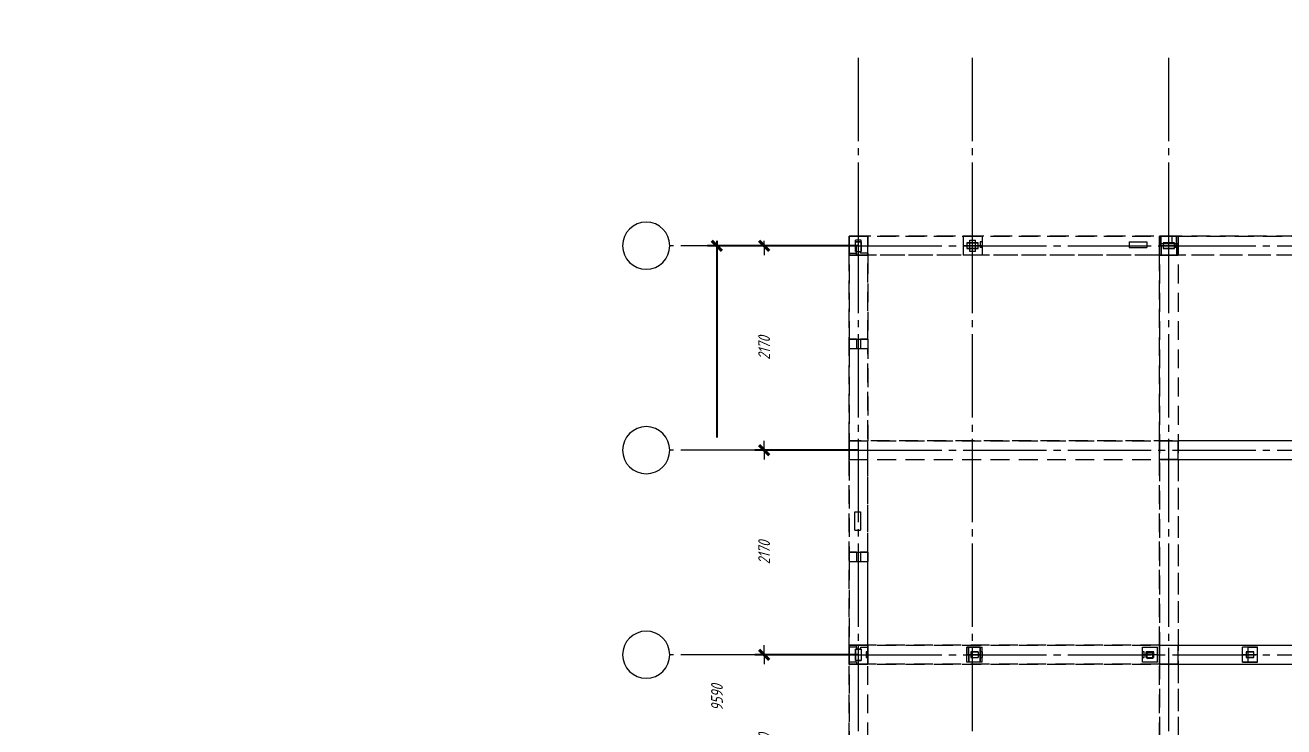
# Model space of a CAD drawing. Header units: millimetres. Extents: x 0 to 10500, y 0 to 297.
# Drawn here: x 739.2 to 1006.1, y 148.1 to 297 of the extents above; entities that cross this region are included whole.
import ezdxf

# ---------------------------------------------------------------- set-up
doc = ezdxf.new("R2010")
doc.units = ezdxf.units.MM
for name, pattern in [('K5LT_AXLED', [22.1875, 17.6875, -1.5, 1.5, -1.5]), ('K5LT_BASIC', [0]), ('K5LT_DASHED', [6, 4, -2]), ('K5LT_THIN', [0])]:
    doc.linetypes.add(name, pattern=pattern)
doc.layers.add('Системный слой', color=7, linetype='Continuous')
doc.styles.add('KDIMTEXTSTYLE', font='GOST_AU.SHX', dxfattribs={"width": 0.96, "oblique": 15, "height": 5})
doc.styles.add('KTEXTSTYLE', font='GOST_AU.SHX', dxfattribs={"width": 0.96, "height": 5})
doc.dimstyles.new('KDIMSTYLE (0.02)', dxfattribs={"dimtxt": 5, "dimasz": 1, "dimexe": 2, "dimexo": 0, "dimgap": 1, "dimtad": 1, "dimlfac": 50, "dimtxsty": 'KDIMTEXTSTYLE', "dimsah": 1, "dimcen": 0, "dimdle": 1, "dimadec": 0, "dimazin": 0, "dimtfac": 0.667, "dimtmove": 0, "dimatfit": 3, "dimfxl": 0, "dimtvp": 1, "dimtolj": 1, "dimtzin": 0, "dimarcsym": 0})

# ---------------------------------------------------------------- blocks, each defined once
blk = doc.blocks.new('U200')
at = {"layer": 'Системный слой', "color": 30, "linetype": 'K5LT_AXLED', "lineweight": 18}
for p, q in [((895.9141695652803, 163.4019691759321), (875.9141695652803, 163.4019691759321)), ((915.9141695652803, 163.4019691759321), (895.9141695652803, 163.4019691759321)), ((915.9141695652803, 163.4019691759321), (1106.51416956528, 163.4019691759321))]:
    blk.add_line(p, q, dxfattribs=at)
at = {"layer": 'Системный слой', "color": 7, "linetype": 'K5LT_THIN', "lineweight": 18}
blk.add_arc((870.9141695652803, 163.4019691759321), 5, 0, 359.999994270422, dxfattribs=at)
blk = doc.blocks.new('U201')
at = {"layer": 'Системный слой', "color": 30, "linetype": 'K5LT_AXLED', "lineweight": 18}
for p, q in [((895.9141695652803, 206.8019691759321), (875.9141695652803, 206.8019691759321)), ((915.9141695652803, 206.8019691759321), (895.9141695652803, 206.8019691759321)), ((915.9141695652803, 206.8019691759321), (1106.51416956528, 206.8019691759321))]:
    blk.add_line(p, q, dxfattribs=at)
at = {"layer": 'Системный слой', "color": 7, "linetype": 'K5LT_THIN', "lineweight": 18}
blk.add_arc((870.9141695652803, 206.8019691759321), 5, 0, 359.999994270422, dxfattribs=at)
blk = doc.blocks.new('U202')
at = {"layer": 'Системный слой', "color": 30, "linetype": 'K5LT_AXLED', "lineweight": 18}
for p, q in [((895.9141695652803, 250.2019691759321), (875.9141695652803, 250.2019691759321)), ((915.9141695652803, 250.2019691759321), (895.9141695652803, 250.2019691759321)), ((915.9141695652803, 250.2019691759321), (1106.51416956528, 250.2019691759321))]:
    blk.add_line(p, q, dxfattribs=at)
at = {"layer": 'Системный слой', "color": 7, "linetype": 'K5LT_THIN', "lineweight": 18}
blk.add_arc((870.9141695652803, 250.2019691759321), 5, 0, 359.999994270422, dxfattribs=at)
blk = doc.blocks.new('U203')
at = {"layer": 'Системный слой', "color": 30, "linetype": 'K5LT_AXLED', "lineweight": 18}
for p, q in [((915.9141695652803, 250.2019691759321), (915.9141695652803, 290.2019691759321)), ((915.9141695652803, 58.4019691759321), (915.9141695652803, 250.2019691759321))]:
    blk.add_line(p, q, dxfattribs=at)
blk = doc.blocks.new('U204')
at = {"layer": 'Системный слой', "color": 30, "linetype": 'K5LT_AXLED', "lineweight": 18}
for p, q in [((940.1141695652803, 250.2019691759321), (940.1141695652803, 290.2019691759321)), ((940.1141695652803, 58.4019691759321), (940.1141695652803, 250.2019691759321))]:
    blk.add_line(p, q, dxfattribs=at)
blk = doc.blocks.new('U205')
at = {"layer": 'Системный слой', "color": 30, "linetype": 'K5LT_AXLED', "lineweight": 18}
for p, q in [((981.7141695652803, 250.2019691759321), (981.7141695652803, 290.2019691759321)), ((981.7141695652803, 58.40196917593209), (981.7141695652803, 250.2019691759321))]:
    blk.add_line(p, q, dxfattribs=at)
blk = doc.blocks.new('U196')
at = {"layer": 'Системный слой'}
for name in ['U203', 'U204', 'U205', 'U202', 'U201', 'U200']:
    blk.add_blockref(name, (0, 0), dxfattribs=at)
blk = doc.blocks.new('U277')
at = {"layer": 'Системный слой', "color": 7, "linetype": 'K5LT_DASHED', "lineweight": 18}
for p, q in [((913.9142543052794, 252.2014233659321), (913.9142543052794, 230.401489505932)), ((913.9142543052794, 252.2014233659321), (917.9142438252794, 252.2014233659321)), ((917.9142511852796, 252.2014256259321), (913.9142562052793, 252.2014256259321)), ((913.9142562052793, 252.2014256259321), (913.9142562052793, 248.2014364059321)), ((913.9142619852794, 248.2014364059321), (913.9142619852794, 252.2014158459321)), ((913.9142638852793, 252.201418105932), (979.7140872052795, 252.201418105932)), ((915.3142506852795, 249.0014407859321), (915.3142506852795, 251.0014265059321)), ((915.3142506852795, 251.0014265059321), (916.5142475452795, 251.0014265059321)), ((916.5142475452795, 251.0014265059321), (916.5142475452795, 249.0014407859321)), ((1104.513758585279, 252.2014331259322), (917.9142438252794, 252.2014331259322)), ((917.9142438252794, 230.401489505932), (917.9142438252794, 252.2014233659321)), ((917.9142511852796, 248.2014364059321), (917.9142511852796, 252.2014256259321)), ((917.9142511852796, 248.2014364059321), (917.9142511852796, 252.2014158459321)), ((973.2918755652793, 251.0014340659322), (973.2918755652793, 249.8014372259321)), ((973.2918755652793, 251.0014340659322), (977.0381180252796, 251.0014340659322)), ((977.0381180252796, 251.0014340659322), (977.0381180252796, 249.8014372259321)), ((979.7140846452795, 248.2014364059321), (979.7140846452795, 252.2014256259321)), ((979.7140846452795, 252.2014256259321), (983.7140738452794, 252.2014256259321)), ((979.7140846452795, 252.201426285932), (979.7140846452795, 56.40195292593213)), ((979.7140872052795, 208.8015447059321), (979.7140872052795, 252.2014187659321)), ((979.7140872052795, 252.2014187659321), (983.7140761052793, 252.2014187659321)), ((983.7140738452794, 252.2014256259321), (983.7140738452794, 248.2014364059321)), ((983.7140738452794, 252.201426285932), (983.7140738452794, 56.40195292593213)), ((983.7140761052793, 252.2014187659321), (983.7140761052793, 208.8015447059321)), ((983.7140761052793, 252.201418105932), (1021.313971805279, 252.201418105932)), ((917.9142511852796, 248.2014364059321), (913.9142562052793, 248.2014364059321)), ((979.7140872052795, 248.2014292059322), (913.9142638852793, 248.2014292059322)), ((913.9142696652794, 208.8015447059321), (913.9142696652794, 248.2014292059322)), ((913.9142696652794, 248.2014292059322), (917.9142585652796, 248.2014292059322)), ((915.3142506852795, 249.0014407859321), (916.5142475452795, 249.0014407859321)), ((1104.513758585279, 248.2014436059321), (917.9142438252794, 248.2014436059321)), ((917.9142585652796, 248.2014292059322), (917.9142585652796, 208.8015447059321)), ((938.9141923652796, 250.8014319859321), (938.9141923652796, 249.6014351859321)), ((938.9141923652796, 250.8014319859321), (941.3141859852793, 250.8014319859321)), ((938.9141923652796, 249.6014351859321), (941.3141859852793, 249.6014351859321)), ((941.3141859852793, 249.6014351859321), (941.3141859852793, 250.8014319859321)), ((973.2918755652793, 249.8014372259321), (977.0381180252796, 249.8014372259321)), ((979.7140846452795, 248.2014364059321), (983.7140738452794, 248.2014364059321)), ((980.5140814852796, 250.8014319859321), (980.5140814852796, 249.6014351859321)), ((980.5140814852796, 250.8014319859321), (982.9140750852795, 250.8014319859321)), ((980.5140814852796, 249.6014351859321), (982.9140750852795, 249.6014351859321)), ((982.9140750852795, 249.6014351859321), (982.9140750852795, 250.8014319859321)), ((1021.313971805279, 248.2014292059322), (983.7140761052793, 248.2014292059322)), ((913.9142543052794, 230.401489505932), (917.9142438252794, 230.401489505932)), ((915.5142516852795, 230.4014883459321), (913.9142558452795, 230.4014883459321)), ((913.9142558452795, 230.4014883459321), (913.9142558452795, 228.4014936059321)), ((915.5142516852795, 230.4014883459321), (915.5142516852795, 228.4014936059321)), ((915.5142531852794, 230.4014871659321), (916.3142510652796, 230.4014871659321)), ((917.9142453052793, 230.4014883459321), (916.3142495652794, 230.4014883459321)), ((916.3142495652794, 230.4014883459321), (916.3142495652794, 228.4014936059321)), ((917.9142453052793, 230.4014883459321), (917.9142453052793, 228.4014936059321)), ((913.9142543052794, 228.4014947459321), (913.9142543052794, 185.2016078859321)), ((913.9142543052794, 228.4014947459321), (917.9142438252794, 228.4014947459321)), ((913.9142558452795, 228.4014936059321), (915.5142516852795, 228.4014936059321)), ((915.5142531852794, 228.4014924659322), (916.3142510652796, 228.4014924659322)), ((916.3142495652794, 228.4014936059321), (917.9142453052793, 228.4014936059321)), ((917.9142438252794, 185.2016078859321), (917.9142438252794, 228.4014947459321)), ((913.9142619852794, 204.8015596459321), (913.9142619852794, 208.8015488659321)), ((913.9142620852793, 208.8015488659321), (913.9142620852793, 204.8015596459321)), ((913.9142620852793, 208.8015488659321), (979.7140846452795, 208.8015488659321)), ((913.9142696652794, 208.8015447059321), (917.9142585652796, 208.8015447059321)), ((1108.513729865279, 208.8015447059321), (913.9142697652796, 208.8015447059321)), ((917.9142511852796, 204.8015596459321), (917.9142511852796, 208.8015488659321)), ((979.7140846452795, 204.8015596459321), (979.7140846452795, 208.8015488659321)), ((979.7140859252794, 208.8015467859321), (983.7140749852796, 208.8015467859321)), ((979.7140859252794, 204.8015577259322), (979.7140859252794, 208.8015467859321)), ((979.7140859252794, 208.8015467859321), (983.7140749852796, 208.8015467859321)), ((983.7140738452794, 204.8015596459321), (983.7140738452794, 208.8015488659321)), ((1021.313972445279, 208.8015488659321), (983.7140738452794, 208.8015488659321)), ((983.7140749852796, 204.8015577259322), (983.7140749852796, 208.8015467859321)), ((913.9142620852793, 204.8015596459321), (979.7140846452795, 204.8015596459321)), ((913.9142696652794, 165.4016651259321), (913.9142696652794, 204.8015558059321)), ((913.9142696652794, 204.8015558059321), (917.9142585652796, 204.8015558059321)), ((913.9142697652796, 204.8015558059321), (1108.513729865279, 204.8015558059321)), ((917.9142585652796, 165.4016651259321), (917.9142585652796, 204.8015558059321)), ((979.7140859252794, 204.8015577259322), (983.7140749852796, 204.8015577259322)), ((983.7140749852796, 204.8015577259322), (979.7140859252794, 204.8015577259322)), ((979.7140872052795, 165.4016651259321), (979.7140872052795, 204.8015558059321)), ((983.7140738452794, 204.8015596459321), (1021.313972445279, 204.8015596459321)), ((983.7140761052793, 204.8015558059321), (983.7140761052793, 165.4016651259321)), ((915.1142512652796, 189.8673582659321), (915.1142512652796, 193.7277462059321)), ((915.1142527852795, 193.7277456059321), (916.3142496252793, 193.7277456059321)), ((916.3142496252793, 193.7277456059321), (916.3142496252793, 189.8673577259322)), ((915.1142512652796, 189.8673582659321), (916.3142481252795, 189.8673582659321)), ((913.9142543052794, 185.2016078859321), (917.9142438252794, 185.2016078859321)), ((915.5142516852795, 185.2016074259321), (913.9142558452795, 185.2016074259321)), ((913.9142558452795, 185.2016074259321), (913.9142558452795, 183.2016127059321)), ((915.5142516852795, 185.2016074259321), (915.5142516852795, 183.2016127059321)), ((915.5142531852794, 185.2016069659321), (916.3142510652796, 185.2016069659321)), ((917.9142453052793, 185.2016074259321), (916.3142495652794, 185.2016074259321)), ((916.3142495652794, 185.2016074259321), (916.3142495652794, 183.2016127059321)), ((917.9142453052793, 185.2016074259321), (917.9142453052793, 183.2016127059321)), ((913.9142543052794, 183.2016131259321), (913.9142543052794, 83.40188146593216)), ((913.9142543052794, 183.2016131259321), (917.9142438252794, 183.2016131259321)), ((913.9142558452795, 183.2016127059321), (915.5142516852795, 183.2016127059321)), ((915.5142531852794, 183.2016122659321), (916.3142510652796, 183.2016122659321)), ((916.3142495652794, 183.2016127059321), (917.9142453052793, 183.2016127059321)), ((917.9142438252794, 127.0017658459322), (917.9142438252794, 183.2016131259321)), ((913.9142619852794, 161.4016766859321), (913.9142619852794, 165.4016659059321)), ((979.7140846452795, 165.4016659059321), (913.9142620852793, 165.4016659059321)), ((913.9142620852793, 165.4016659059321), (913.9142620852793, 161.4016766859321)), ((917.9142585652796, 165.4016651259321), (913.9142696652794, 165.4016651259321)), ((913.9142697652796, 165.4016651259321), (1108.513729865279, 165.4016651259321)), ((915.3142506852795, 162.2016681259321), (915.3142506852795, 164.601661845932)), ((915.3142506852795, 164.601661845932), (916.5142475452795, 164.601661845932)), ((916.5142475452795, 164.601661845932), (916.5142475452795, 162.2016681259321)), ((917.9142511852796, 161.4016766859321), (917.9142511852796, 165.4016659059321)), ((939.7141942052793, 164.0016625459321), (939.7141942052793, 162.8016658059321)), ((939.7141942052793, 164.0016625459321), (941.3141898652794, 164.0016625459321)), ((939.7141942052793, 162.8016658059321), (941.3141898652794, 162.8016658059321)), ((941.3141898652794, 164.0016625459321), (941.3141898652794, 162.8016658059321)), ((976.9140930252796, 164.0016625459321), (976.9140930252796, 162.8016658059321)), ((976.9140930252796, 164.0016625459321), (978.5140886652796, 164.0016625459321)), ((976.9140930252796, 162.8016658059321), (978.5140886652796, 162.8016658059321)), ((978.5140886652796, 162.8016658059321), (978.5140886652796, 164.0016625459321)), ((979.7140859252794, 165.4016655059321), (979.7140859252794, 161.4016764459322)), ((979.7140859252794, 165.4016655059321), (983.7140749852796, 165.4016655059321)), ((979.7140859252794, 161.4016764459322), (979.7140859252794, 165.4016655059321)), ((979.7140859252794, 165.4016655059321), (983.7140749852796, 165.4016655059321)), ((983.7140738452794, 165.4016659059321), (1021.313972445279, 165.4016659059321)), ((983.7140749852796, 161.4016764459322), (983.7140749852796, 165.4016655059321)), ((983.7140749852796, 161.4016764459322), (983.7140749852796, 165.4016655059321)), ((998.1140353652794, 164.0016625459321), (998.1140353652794, 162.8016658059321)), ((998.1140353652794, 164.0016625459321), (999.7140310052794, 164.0016625459321)), ((998.1140353652794, 162.8016658059321), (999.7140310052794, 162.8016658059321)), ((999.7140310052794, 162.8016658059321), (999.7140310052794, 164.0016625459321)), ((979.7140846452795, 161.4016766859321), (913.9142620852793, 161.4016766859321)), ((913.9142696652794, 127.0017716659321), (913.9142696652794, 161.4016762259321)), ((917.9142585652796, 161.4016762259321), (913.9142696652794, 161.4016762259321)), ((913.9142697652796, 161.4016762259321), (1108.513729865279, 161.4016762259321)), ((915.3142506852795, 162.2016681259321), (916.5142475452795, 162.2016681259321)), ((917.9142585652796, 127.0017716659321), (917.9142585652796, 161.4016762259321)), ((979.7140859252794, 161.4016764459322), (983.7140749852796, 161.4016764459322)), ((983.7140749852796, 161.4016764459322), (979.7140859252794, 161.4016764459322)), ((979.7140872052795, 127.0017716659321), (979.7140872052795, 161.4016762259321)), ((983.7140738452794, 161.4016766859321), (1021.313972445279, 161.4016766859321)), ((983.7140761052793, 161.4016762259321), (983.7140761052793, 127.0017716659321))]:
    blk.add_line(p, q, dxfattribs=at)
blk = doc.blocks.new('U278')
at = {"layer": 'Системный слой', "color": 7, "linetype": 'K5LT_THIN', "lineweight": 18}
for p, q in [((913.9142584452795, 248.601777305932), (913.9142584452795, 252.201772505932)), ((913.9142584452795, 252.201772505932), (917.9142539252795, 252.201772505932)), ((913.9144671452794, 252.2015625059321), (913.9144671452794, 248.201575605932)), ((915.3141752852795, 249.001828345932), (915.3141744652795, 251.401826545932)), ((916.5141795652795, 251.401821025932), (915.3141803452796, 251.401820605932)), ((915.3144625052795, 249.001572985932), (915.3144625052795, 251.0015574059321)), ((916.5144643852796, 251.001551465932), (915.3144683852796, 251.001551465932)), ((916.5141804052796, 249.0018229659321), (916.5141795652795, 251.401821025932)), ((916.5144643852796, 249.0015671859321), (916.5144643852796, 251.001551465932)), ((917.9142539252795, 252.201772505932), (917.9142539252795, 250.2017657259321)), ((917.9144540452795, 248.201575605932), (917.9144540452795, 252.2015625059321)), ((938.1141295652795, 252.2019085059321), (938.1141295652795, 248.201907465932)), ((942.1142124852796, 252.2017925059321), (938.1142161852795, 252.2017925059321)), ((938.1142161852795, 252.2017925059321), (938.1142161852795, 250.201785325932)), ((939.5140922252796, 249.001913485932), (939.5140914052796, 251.401913845932)), ((939.5140957852794, 251.401907885932), (940.7140961052796, 251.401908305932)), ((940.7140969252796, 249.0019080859321), (940.7140961052796, 251.401908305932)), ((942.1142511052795, 251.0017395659321), (941.7142517052796, 251.0017395659321)), ((941.7142517052796, 251.0017395659321), (941.7142517052796, 249.8017413459321)), ((942.1141306252795, 252.2019085059321), (942.1141306252795, 248.201907465932)), ((942.1142124852796, 252.2017925059321), (942.1142124852796, 250.201785325932)), ((942.1142511052795, 251.0017395659321), (942.1142511052795, 249.8017413459321)), ((979.7140934252795, 250.602066045932), (979.7140934252795, 252.202054505932)), ((979.7141610052796, 250.2018452859321), (979.7141610052796, 252.2018445059321)), ((983.3141801052795, 252.201772505932), (979.7141841652796, 252.201772505932)), ((983.7142386452796, 252.2015625059321), (979.7142517452795, 252.2015625059321)), ((979.7142517452795, 252.2015625059321), (979.7142517452795, 248.201575605932)), ((980.1141683452796, 250.2018217859321), (980.1141683452796, 252.201820505932)), ((980.1141772452795, 252.2017925059321), (983.3141742852796, 252.2017925059321)), ((982.3999624252795, 250.602086645932), (982.3999618652795, 252.2020745059321)), ((983.7140948252796, 252.2020745059321), (982.3999618652795, 252.2020745059321)), ((983.3141663052795, 250.2018217859321), (983.3141663052795, 252.201820505932)), ((983.3141801052795, 250.6017743059321), (983.3141801052795, 252.201772505932)), ((983.3141992052796, 252.201705505932), (983.7141984652794, 252.201705505932)), ((983.7141004452797, 250.602067425932), (983.7141004452797, 252.202054505932)), ((983.7141594252795, 250.2018452859321), (983.7141594252795, 252.2018445059321)), ((983.7142386452796, 248.201575605932), (983.7142386452796, 252.2015625059321)), ((913.9142385652794, 248.2017962059321), (915.5142363252795, 248.2017962059321)), ((913.9143747252795, 248.2016648059321), (913.9143747252795, 248.601664605932)), ((913.9143747252795, 248.601664605932), (915.5143706852796, 248.601664605932)), ((913.9143747252795, 248.2016648059321), (917.9143654252795, 248.2016648059321)), ((915.3144625052795, 249.001572985932), (916.5144585852795, 249.001572985932)), ((915.5142363252795, 248.2017962059321), (915.5142363252795, 250.201785325932)), ((915.5142363252795, 250.201785325932), (917.9142348652796, 250.201785325932)), ((915.5142558652796, 248.601777305932), (915.5142558652796, 250.2017657259321)), ((915.5143609052795, 248.6016742259321), (915.5143604652795, 248.201674385932)), ((915.5143604652795, 248.201674385932), (917.9143558852795, 248.201674385932)), ((915.5143706852796, 248.601664605932), (915.5143706852796, 249.0016629459321)), ((915.5143706852796, 249.0016629459321), (916.3143688252795, 249.0016629459321)), ((916.3143591252796, 248.6016742259321), (916.3143591252796, 249.001672625932)), ((917.9143558852795, 248.6016742259321), (916.3143591252796, 248.6016742259321)), ((917.9143558852795, 248.6016742259321), (917.9143558852795, 248.201674385932)), ((942.1142124852796, 250.201785325932), (938.1142161852795, 250.201785325932)), ((942.1143748252795, 248.201575605932), (938.1143879252796, 248.201575605932)), ((938.9143853052796, 250.801567465932), (938.9143853052796, 249.601571385932)), ((941.3143774452795, 249.601571385932), (938.9143853052796, 249.601571385932)), ((941.3143817252795, 250.8015615459321), (938.9143897452797, 250.8015615459321)), ((940.7140969252796, 249.0019080859321), (939.5140966252794, 249.0019076659321)), ((941.3143774452795, 249.601571385932), (941.3143774452795, 250.801567465932)), ((942.1142511052795, 249.8017413459321), (941.7142517052796, 249.8017413459321)), ((979.7140790052795, 250.6021101659321), (979.7140790052795, 248.202090525932)), ((983.7141004452797, 250.602067425932), (979.7140934252795, 250.602066045932)), ((979.7141610052796, 250.2018452859321), (983.7141594252795, 250.2018452859321)), ((980.1141683452796, 250.2018217859321), (979.7141687252796, 250.2018217859321)), ((979.7141687252796, 250.2018217859321), (979.7141687252796, 248.201823065932)), ((980.1141772452795, 248.2017962059321), (979.7141777252796, 248.2017962059321)), ((983.7142386452796, 248.201575605932), (979.7142517452795, 248.201575605932)), ((983.3141663052795, 250.2018217859321), (980.1141683452796, 250.2018217859321)), ((980.1141683452796, 250.2018217859321), (980.1141683452796, 248.201823065932)), ((980.5142491252795, 250.801567465932), (980.5142491252795, 249.601571385932)), ((982.9142412652795, 249.601571385932), (980.5142491252795, 249.601571385932)), ((982.9142430052796, 250.8015615459321), (980.5142510052794, 250.8015615459321)), ((983.7140934852796, 250.6020917859321), (982.3999624252795, 250.602086645932)), ((983.3141963452795, 250.6017182459321), (982.9141970252796, 250.6017137259321)), ((983.3141963452795, 249.8017150859321), (982.9141970252796, 249.8017150859321)), ((982.9141999252795, 250.6017038859321), (982.9141999252795, 249.801705345932)), ((982.9142412652795, 249.601571385932), (982.9142412652795, 250.801567465932)), ((983.7141661652796, 250.2018217859321), (983.3141663052795, 250.2018217859321)), ((983.3141663052795, 250.2018217859321), (983.3141663052795, 248.201823065932)), ((983.3141742852796, 248.2017962059321), (983.7141740452795, 248.2017962059321)), ((983.3141963452795, 250.6017182459321), (983.7141956652796, 250.6017182459321)), ((983.3141963452795, 249.8017150859321), (983.3141963452795, 248.2017223459321)), ((983.7141661652796, 250.2018217859321), (983.7141661652796, 248.201823065932)), ((983.7141796452795, 250.6017743059321), (983.7141796452795, 250.2017657259321)), ((983.7141956652796, 250.6017182459321), (983.7141956652796, 248.2017223459321)), ((913.9141371852795, 165.001884265932), (913.9141371852795, 161.801883885932)), ((915.9141568852795, 165.401882045932), (913.9141570652796, 165.401882045932)), ((915.5142566252795, 165.001870925932), (913.9142584452795, 165.001870925932)), ((913.9142584452795, 165.001870925932), (913.9142584452795, 161.4018749859321)), ((913.9143747252795, 165.0018581459321), (913.9143747252795, 165.401857205932)), ((917.9144540452795, 165.4018466659321), (913.9144671452794, 165.4018466659321)), ((913.9144671452794, 165.4018466659321), (913.9144671452794, 161.401859765932)), ((916.5144585852795, 164.601849285932), (915.3144625052795, 164.601849285932)), ((915.3144683852796, 164.601848665932), (915.3144683852796, 162.201856665932)), ((915.5142566252795, 165.401870485932), (915.9142554252795, 165.401870485932)), ((915.5143612252796, 165.001859225932), (915.5143612252796, 165.401858345932)), ((915.5143612252796, 165.401858345932), (917.9143558852795, 165.401858345932)), ((915.5143612252796, 165.001859225932), (915.5143612252796, 164.601860125932)), ((915.5143707452796, 164.6018590659321), (916.3143688852796, 164.6018590659321)), ((915.9141374252795, 161.401883845932), (915.9141374252795, 165.401884305932)), ((916.3143592052796, 165.001859225932), (917.9143558852795, 165.001859225932)), ((916.3143592052796, 165.001859225932), (916.3143592052796, 164.601860125932)), ((916.5144585852795, 164.601849285932), (916.5144585852795, 162.201857145932)), ((917.9142501052795, 164.001872205932), (917.5142505452795, 164.001872205932)), ((917.5142505452795, 164.001872205932), (917.5142505452795, 162.801873505932)), ((917.5142505452795, 162.801873505932), (917.9142501052795, 162.801873505932)), ((917.9142501052795, 164.001872205932), (917.9142501052795, 162.801873505932)), ((917.9143558852795, 165.001859225932), (917.9143558852795, 165.401858345932)), ((917.9144540452795, 165.4018466659321), (917.9144540452795, 161.401859765932)), ((939.3142148252795, 165.001873105932), (938.9142154452795, 165.001873105932)), ((938.9142154452795, 165.001873105932), (938.9142154452795, 163.401874345932)), ((939.3142148252795, 163.401874345932), (938.9142154452795, 163.401874345932)), ((938.9142302252795, 161.8018745459321), (938.9142302252795, 163.4018724859321)), ((938.9142302252795, 163.4018724859321), (942.1142266052796, 163.4018724859321)), ((938.9143926852796, 161.801857685932), (938.9143926852796, 165.001846885932)), ((938.9143926852796, 165.001846885932), (942.1143818852796, 165.001846885932)), ((941.7141927252795, 165.001876185932), (939.3141942652795, 165.001876185932)), ((939.3141942652795, 161.801878225932), (939.3141942652795, 165.001876185932)), ((939.3142148252795, 163.401874345932), (939.3142148252795, 165.001873105932)), ((941.7142126052796, 163.401874345932), (939.3142148252795, 163.401874345932)), ((939.3142148252795, 163.401874345932), (939.3142148252795, 161.801876065932)), ((939.7143899852796, 162.8018543059321), (941.3143845852796, 162.8018543059321)), ((941.3143867252796, 164.0018499659321), (939.7143921852795, 164.0018499659321)), ((939.7143921852795, 164.0018499659321), (939.7143921852795, 162.8018540459321)), ((941.3143867252796, 164.0018499659321), (941.3143867252796, 162.8018540459321)), ((941.7141927252795, 165.001876185932), (941.7141927252795, 161.801878225932)), ((941.7142126052796, 163.401874345932), (941.7142126052796, 165.001873105932)), ((941.7142126052796, 165.001873105932), (942.1142124852796, 165.001873105932)), ((941.7142126052796, 161.801876065932), (941.7142126052796, 163.401874345932)), ((941.7142126052796, 163.401874345932), (942.1142124852796, 163.401874345932)), ((942.1142294252795, 164.0018716659321), (941.7142299052795, 164.0018716659321)), ((941.7142299052795, 164.0018716659321), (941.7142299052795, 162.801873065932)), ((941.7142449452795, 162.801871225932), (942.1142443852796, 162.801871225932)), ((942.1142124852796, 163.401874345932), (942.1142124852796, 165.001873105932)), ((942.1142266052796, 161.8018745459321), (942.1142266052796, 163.4018724859321)), ((942.1142294252795, 164.0018716659321), (942.1142294252795, 162.801873065932)), ((942.1143818852796, 161.801857685932), (942.1143818852796, 165.001846885932)), ((976.1141710252795, 161.801878225932), (976.1141710252795, 165.001876185932)), ((976.1141710252795, 165.001876185932), (979.3141689852795, 165.001876185932)), ((976.1141810652796, 161.801876065932), (976.1141810652796, 163.401874345932)), ((979.3141846252796, 163.4018724859321), (976.1141882252795, 163.4018724859321)), ((976.1142544852795, 162.8018573659321), (976.1142544852795, 164.001853745932)), ((976.1142544852795, 162.8018573659321), (976.5142532852796, 162.8018573659321)), ((976.5142608052795, 164.001851645932), (976.1142620852796, 164.001851645932)), ((976.5142532852796, 162.8018573659321), (976.5142532852796, 164.001853745932)), ((976.9142644052795, 162.8018543059321), (976.9142644052795, 164.001850265932)), ((976.9142644052795, 162.8018543059321), (978.5142590052795, 162.8018543059321)), ((978.5142600052795, 164.0018499659321), (976.9142654652796, 164.0018499659321)), ((977.1141696852794, 162.6018778859321), (977.1141696852794, 163.8018771459321)), ((977.1141703852795, 163.801876945932), (978.3141696252796, 163.801876945932)), ((978.3141696252796, 162.601877705932), (978.3141696252796, 163.801876945932)), ((978.5142600052795, 162.8018540459321), (978.5142600052795, 164.0018499659321)), ((979.3141689852795, 161.801878225932), (979.3141689852795, 165.001876185932)), ((979.3141781052796, 161.801876065932), (979.3141781052796, 163.401874345932)), ((997.3141574852796, 161.801878225932), (997.3141574852796, 165.001876185932)), ((998.5141564652795, 165.001876185932), (997.3141574852796, 165.001876185932)), ((997.3141614652797, 161.801876065932), (997.3141614652797, 163.401874345932)), ((1000.51416068528, 163.4018724859321), (997.3141643052795, 163.4018724859321)), ((1000.51418474528, 165.001846885932), (997.3141955452795, 165.001846885932)), ((999.7141877852795, 164.0018499659321), (998.1141932452796, 164.0018499659321)), ((998.1141928452796, 164.001850265932), (998.1141928452796, 162.8018543059321)), ((999.7141874452795, 162.8018543059321), (998.1141928452796, 162.8018543059321)), ((998.5141569852796, 161.8018779059321), (998.5141569852796, 165.001875745932)), ((998.5141569852796, 165.001875745932), (1000.514155885279, 165.001875745932)), ((999.7141874452795, 162.8018543059321), (999.7141874452795, 164.001850265932)), ((1000.514155885279, 161.8018779059321), (1000.514155885279, 165.001875745932)), ((1000.51415850528, 161.801876065932), (1000.51415850528, 163.401874345932)), ((915.5139809652796, 161.801896145932), (913.9139781652796, 161.801896145932)), ((915.9141568852795, 161.401882385932), (913.9141570652796, 161.401882385932)), ((913.9144671452794, 161.401859765932), (917.9144540452795, 161.401859765932)), ((916.5144643852796, 162.201856665932), (915.3144683852796, 162.201856665932)), ((915.5139809652796, 161.801896145932), (915.5139809652796, 161.401895445932)), ((915.5139809652796, 161.401895445932), (917.9139851652795, 161.401895445932)), ((915.5141373652796, 161.401883845932), (915.9141374252795, 161.401883845932)), ((942.1143818852796, 161.801857685932), (938.9143926852796, 161.801857685932)), ((941.7142126052796, 161.801876065932), (939.3142148252795, 161.801876065932)), ((979.3141781052796, 161.801876065932), (976.1141810652796, 161.801876065932)), ((978.3141696252796, 162.601877705932), (977.1141703852795, 162.601877705932)), ((998.5141564652795, 161.801878225932), (997.3141574852796, 161.801878225932)), ((997.3141614652797, 161.801876065932), (1000.51415850528, 161.801876065932)), ((1000.514155885279, 161.8018779059321), (998.5141569852796, 161.8018779059321))]:
    blk.add_line(p, q, dxfattribs=at)
blk = doc.blocks.new('KDIMARROW_03')
at = {"layer": 'Системный слой', "color": 0, "linetype": 'K5LT_BASIC', "lineweight": 40}
blk.add_line((-1.060500025749207, -1.060500025749206), (1.060500025749207, 1.060500025749206), dxfattribs=at)
at = {"layer": 'Системный слой', "color": 0, "linetype": 'K5LT_THIN', "lineweight": 18}
for q in [(-1, 0), (2, -2.449293598294706e-16)]:
    blk.add_line((0, 0), q, dxfattribs=at)

msp = doc.modelspace()

# ---------------------------------------------------------------- block references
at = {"layer": 'Системный слой'}
for name in ['U196', 'U278', 'U277']:
    msp.add_blockref(name, (0, 0), dxfattribs=at)

# ---------------------------------------------------------------- dimensions: what is measured, and where the dimension line sits
at = {"layer": 'Системный слой', "color": 7}
for base, p1, p2, location in [((885.9141695652803, 58.4019691759321), (915.9141695652803, 250.2019691759321), (915.9141695652803, 58.4019691759321), (885.9141695652803, 154.3019691759321)), ((895.9141695652803, 206.8019691759321), (915.9141695652803, 250.2019691759321), (915.9141695652803, 206.8019691759321), (895.9141695652803, 228.5019691759321)), ((895.9141695652803, 163.4019691759321), (915.9141695652803, 206.8019691759321), (915.9141695652803, 163.4019691759321), (895.9141695652803, 185.1019691759321)), ((895.9141695652803, 125.0019691759321), (915.9141695652803, 163.4019691759321), (915.9141695652803, 125.0019691759321), (895.9141695652803, 144.2019691759321))]:
    msp.add_linear_dim(base=base, p1=p1, p2=p2, angle=90, location=location, dimstyle='KDIMSTYLE (0.02)', override={"dimexo": 0, "dimpost": '\\H2.5;\\W0.965;\\Q15;<>', "dimblk1": 'KDIMARROW_03', "dimblk2": 'KDIMARROW_03', "dimse1": 0, "dimse2": 0, "dimclrt": 7, "dimtolj": 1}, dxfattribs=at).render()

doc.saveas('drawing.dxf')
